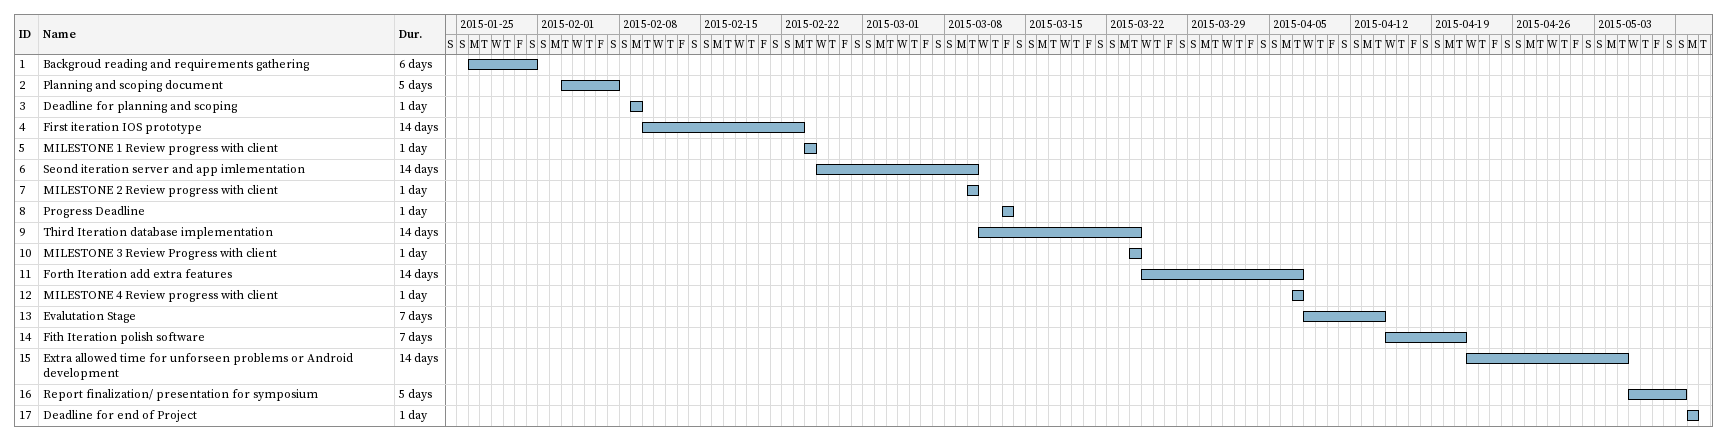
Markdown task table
| ID | Task | Duration | Start | Finish |
|---|---|---|---|---|
| 1 | Backgroud reading and requirements gathering | 6d | 2015-01-26 | 2015-01-31 |
| 2 | Planning and scoping document | 5d | 2015-02-03 | 2015-02-07 |
| 3 | Deadline for planning and scoping | 1d | 2015-02-09 | 2015-02-09 |
| 4 | First iteration IOS prototype | 14d | 2015-02-10 | 2015-02-23 |
| 5 | MILESTONE 1 Review progress with client | 1d | 2015-02-24 | 2015-02-24 |
| 6 | Seond iteration server and app imlementation | 14d | 2015-02-25 | 2015-03-10 |
| 7 | MILESTONE 2 Review progress with client | 1d | 2015-03-10 | 2015-03-10 |
| 8 | Progress Deadline | 1d | 2015-03-13 | 2015-03-13 |
| 9 | Third Iteration database implementation | 14d | 2015-03-11 | 2015-03-24 |
| 10 | MILESTONE 3 Review Progress with client | 1d | 2015-03-24 | 2015-03-24 |
| 11 | Forth Iteration add extra features | 14d | 2015-03-25 | 2015-04-07 |
| 12 | MILESTONE 4 Review progress with client | 1d | 2015-04-07 | 2015-04-07 |
| 13 | Evalutation Stage | 7d | 2015-04-08 | 2015-04-14 |
| 14 | Fith Iteration polish software | 7d | 2015-04-15 | 2015-04-21 |
| 15 | Extra allowed time for unforseen problems or Android development | 14d | 2015-04-22 | 2015-05-05 |
| 16 | Report finalization/ presentation for symposium | 5d | 2015-05-06 | 2015-05-10 |
| 17 | Deadline for end of Project | 1d | 2015-05-11 | 2015-05-11 |
